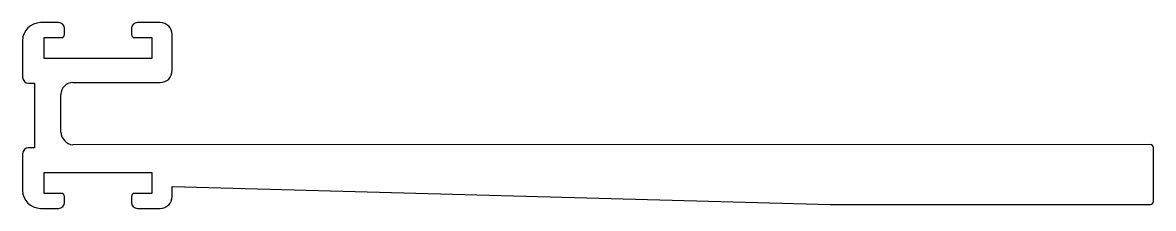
# Model space of a CAD drawing. Extents: x 2875.6 to 2970.1, y 1591.9 to 1607.4.
import ezdxf

# ---------------------------------------------------------------- set-up
doc = ezdxf.new("R2010")
doc.units = 0
doc.layers.get('0').update_dxf_attribs({"linetype": 'CONTINUOUS'})

msp = doc.modelspace()

# ---------------------------------------------------------------- linework, layer by layer
for p, q in [((2878.554, 1607.45), (2877.054, 1607.45)), ((2887.054, 1607.45), (2885.154, 1607.45)), ((2879.054, 1606.45), (2879.054, 1606.95)), ((2884.654, 1606.95), (2884.654, 1606.45)), ((2875.554, 1605.95), (2875.554, 1602.9)), ((2877.354, 1604.45), (2877.354, 1606.2)), ((2877.354, 1606.2), (2878.804, 1606.2)), ((2884.904, 1606.2), (2886.354, 1606.2)), ((2886.354, 1606.2), (2886.354, 1604.45)), ((2888.054, 1603.45), (2888.054, 1606.45)), ((2886.354, 1604.45), (2877.354, 1604.45)), ((2876.054, 1602.4), (2876.554, 1602.4)), ((2876.554, 1602.4), (2876.554, 1597)), ((2879.754, 1602.45), (2887.054, 1602.45)), ((2878.754, 1598.321), (2878.754, 1601.45)), ((2969.804, 1597.274), (2879.754, 1597.25)), ((2875.554, 1596.5), (2875.554, 1593.45)), ((2876.554, 1597), (2876.054, 1597)), ((2970.054, 1592.533), (2970.054, 1597.024)), ((2877.354, 1593.2), (2877.354, 1594.95)), ((2877.354, 1594.95), (2886.354, 1594.95)), ((2886.354, 1594.95), (2886.354, 1593.2)), ((2888.054, 1592.95), (2888.054, 1593.779)), ((2888.054, 1593.779), (2943.076, 1592.283)), ((2878.804, 1593.2), (2877.354, 1593.2)), ((2879.054, 1592.45), (2879.054, 1592.95)), ((2884.654, 1592.95), (2884.654, 1592.45)), ((2886.354, 1593.2), (2884.904, 1593.2)), ((2877.054, 1591.95), (2878.554, 1591.95)), ((2885.154, 1591.95), (2887.054, 1591.95)), ((2943.076, 1592.283), (2969.804, 1592.283))]:
    msp.add_line(p, q)
for centre, radius, start, end in [((2877.054, 1605.95), 1.5, 90, 180), ((2878.554, 1606.95), 0.5, 0, 90), ((2885.154, 1606.95), 0.5, 90, 180), ((2887.054, 1606.45), 1, 0, 90), ((2878.804, 1606.45), 0.25, 270, 360), ((2884.904, 1606.45), 0.25, 180, 270), ((2876.054, 1602.9), 0.5, 180, 270), ((2887.054, 1603.45), 1, 270, 360), ((2879.754, 1601.45), 1, 90, 180), ((2879.887, 1598.376), 1.134, 182.77966, 263.27653), ((2969.804, 1597.024), 0.25, 0, 90.01498), ((2876.054, 1596.5), 0.5, 90, 180), ((2877.054, 1593.45), 1.5, 180, 270), ((2878.554, 1592.45), 0.5, 270, 360), ((2878.804, 1592.95), 0.25, 0, 90), ((2884.904, 1592.95), 0.25, 90, 180), ((2885.154, 1592.45), 0.5, 180, 270), ((2887.054, 1592.95), 1, 270, 360), ((2969.804, 1592.533), 0.25, 270, 360)]:
    msp.add_arc(centre, radius, start, end)

doc.saveas('drawing.dxf')
